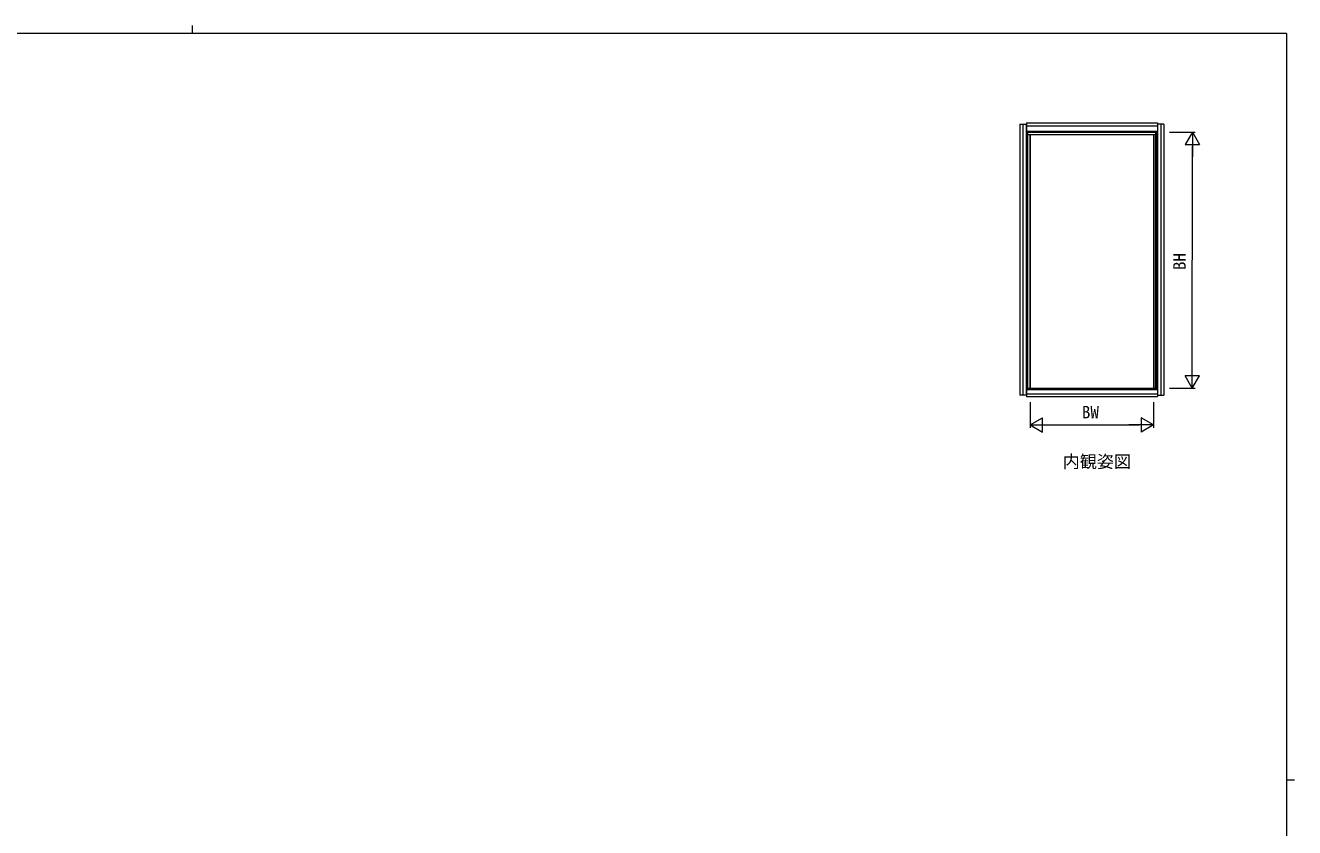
# Model space of a CAD drawing. Units: millimetres on the paper. Extents: x -397 to 397, y -282 to 282.
# Drawn here: x -67.5 to 378.9, y 0 to 282.1 of the extents above; entities that cross this region are included whole.
import ezdxf
from ezdxf.enums import TextEntityAlignment as Align

# ---------------------------------------------------------------- set-up
doc = ezdxf.new("R2010")
doc.units = ezdxf.units.MM
doc.layers.add('0-0_0', color=3, linetype='Continuous')
for name, color, linetype, lineweight in [('0-4_YKK_12', 6, 'Continuous', 9), ('0-5_YKK_13', 4, 'Continuous', 9), ('0-6_YKK_D', 7, 'Continuous', 9)]:
    doc.layers.add(name, color=color, linetype=linetype, lineweight=lineweight)
doc.styles.add('ＭＳ ゴシック', font='')
doc.styles.get('ＭＳ ゴシック').set_extended_font_data('MS Gothic')

msp = doc.modelspace()

# ---------------------------------------------------------------- linework, layer by layer
at = {"layer": '0-4_YKK_12'}
for p, q in [((334.892, 244.576), (343.943, 244.571)), ((342.943, 244.572), (340.441, 240.243)), ((342.943, 244.572), (342.938, 235.912)), ((342.943, 244.572), (345.441, 240.24)), ((340.441, 240.243), (345.441, 240.24)), ((342.896, 159.572), (342.94, 239.572)), ((342.893, 154.572), (342.898, 163.232)), ((342.893, 154.572), (340.396, 158.903)), ((345.396, 158.901), (340.396, 158.903)), ((342.893, 154.572), (345.396, 158.901)), ((334.892, 154.576), (343.893, 154.571)), ((285.892, 149.579), (285.892, 140.579)), ((329.292, 149.579), (329.292, 140.579)), ((285.892, 141.579), (290.222, 144.079)), ((290.222, 139.079), (290.222, 144.079)), ((329.292, 141.579), (324.962, 144.079)), ((324.962, 144.079), (324.962, 139.079)), ((285.892, 141.579), (290.222, 139.079)), ((285.892, 141.579), (294.552, 141.579)), ((290.892, 141.579), (324.292, 141.579)), ((329.292, 141.579), (320.632, 141.579)), ((329.292, 141.579), (324.962, 139.079))]:
    msp.add_line(p, q, dxfattribs=at)
at = {"layer": '0-5_YKK_13'}
for p, q in [((282.292, 247.329), (282.292, 152.079)), ((282.292, 247.329), (284.542, 247.329)), ((283.292, 247.329), (283.292, 152.079)), ((284.467, 247.329), (284.467, 152.079)), ((284.542, 247.829), (284.542, 244.579)), ((284.542, 247.829), (330.642, 247.829)), ((284.542, 246.829), (330.642, 246.829)), ((330.642, 247.829), (330.642, 244.579)), ((332.892, 247.329), (330.642, 247.329)), ((330.717, 247.329), (330.717, 152.079)), ((331.892, 247.329), (331.892, 152.079)), ((332.892, 247.329), (332.892, 152.079)), ((284.542, 244.904), (330.642, 244.904)), ((284.542, 244.579), (284.767, 244.579)), ((284.592, 244.704), (330.592, 244.704)), ((284.767, 244.579), (284.767, 154.979)), ((284.967, 154.579), (284.967, 244.579)), ((285.092, 154.579), (285.092, 244.579)), ((285.092, 243.729), (330.092, 243.729)), ((285.817, 243.729), (285.817, 154.579)), ((285.892, 243.729), (285.892, 154.579)), ((329.292, 243.729), (329.292, 154.579)), ((329.367, 243.729), (329.367, 154.579)), ((330.092, 154.579), (330.092, 244.579)), ((330.217, 154.579), (330.217, 244.579)), ((330.417, 244.579), (330.417, 154.979)), ((330.642, 244.579), (330.417, 244.579)), ((330.592, 244.704), (330.592, 244.579)), ((284.542, 152.079), (282.292, 152.079)), ((284.542, 154.979), (284.542, 151.579)), ((284.767, 154.979), (284.542, 154.979)), ((284.542, 154.279), (284.592, 154.279)), ((284.542, 152.579), (330.642, 152.579)), ((284.592, 154.579), (284.592, 154.035)), ((284.592, 154.579), (330.592, 154.579)), ((284.592, 154.454), (330.592, 154.454)), ((284.592, 154.035), (330.592, 154.035)), ((330.417, 154.979), (330.642, 154.979)), ((330.592, 154.579), (330.592, 154.035)), ((330.642, 154.279), (330.592, 154.279)), ((330.642, 154.979), (330.642, 151.579)), ((330.642, 152.079), (332.892, 152.079)), ((284.542, 151.579), (330.642, 151.579))]:
    msp.add_line(p, q, dxfattribs=at)
msp.add_lwpolyline([(284.592, 244.704), (284.592, 244.579), (330.592, 244.579)], dxfattribs=at)
at = {"layer": '0-6_YKK_D'}
for p, q in [((-8.894, 282.1), (-8.894, 279.3)), ((376.092, 279.3), (-393.908, 279.3)), ((376.092, 279.3), (376.092, -245.7)), ((376.092, 16.8), (378.892, 16.8))]:
    msp.add_line(p, q, dxfattribs=at)

# ---------------------------------------------------------------- texts
at = {"layer": '0-0_0', "style": 'ＭＳ ゴシック'}
msp.add_text('内観姿図', height=4.399, dxfattribs=at).set_placement((297.345, 125.206), align=Align.BOTTOM_LEFT)
at = {"layer": '0-4_YKK_12', "style": 'ＭＳ ゴシック'}
msp.add_text('BH', height=4.399, rotation=89.968, dxfattribs=at).set_placement((341.916, 196.052), align=Align.BOTTOM_LEFT)
msp.add_text('BW', height=4.399, dxfattribs=at).set_placement((304.072, 142.579), align=Align.BOTTOM_LEFT)

doc.saveas('drawing.dxf')
